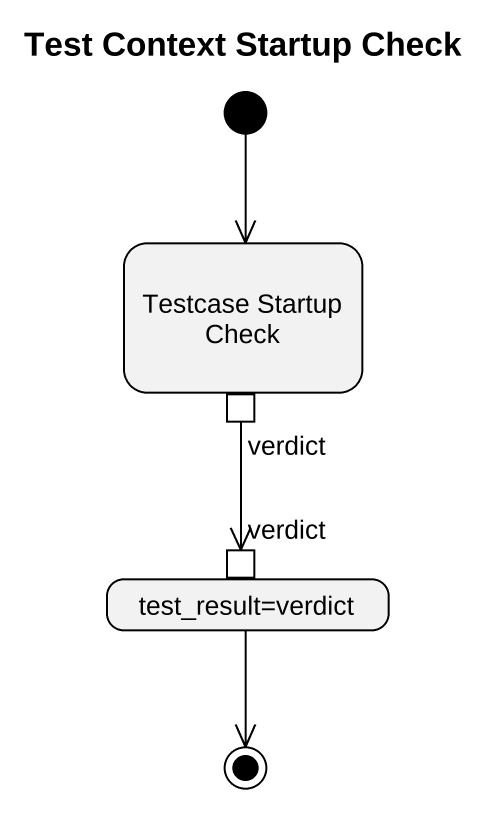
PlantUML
@startuml
title Test Context Startup Check
hide empty description
state "Testcase Startup Check" as Testcase_Startup_Check {
  state verdict <<outputPin>>
}
state "test_result=verdict" as test_result_verdict {
  state "verdict" as verdict_2 <<inputPin>>
}
[*] --> Testcase_Startup_Check
verdict --> verdict_2
test_result_verdict --> [*]
@enduml
